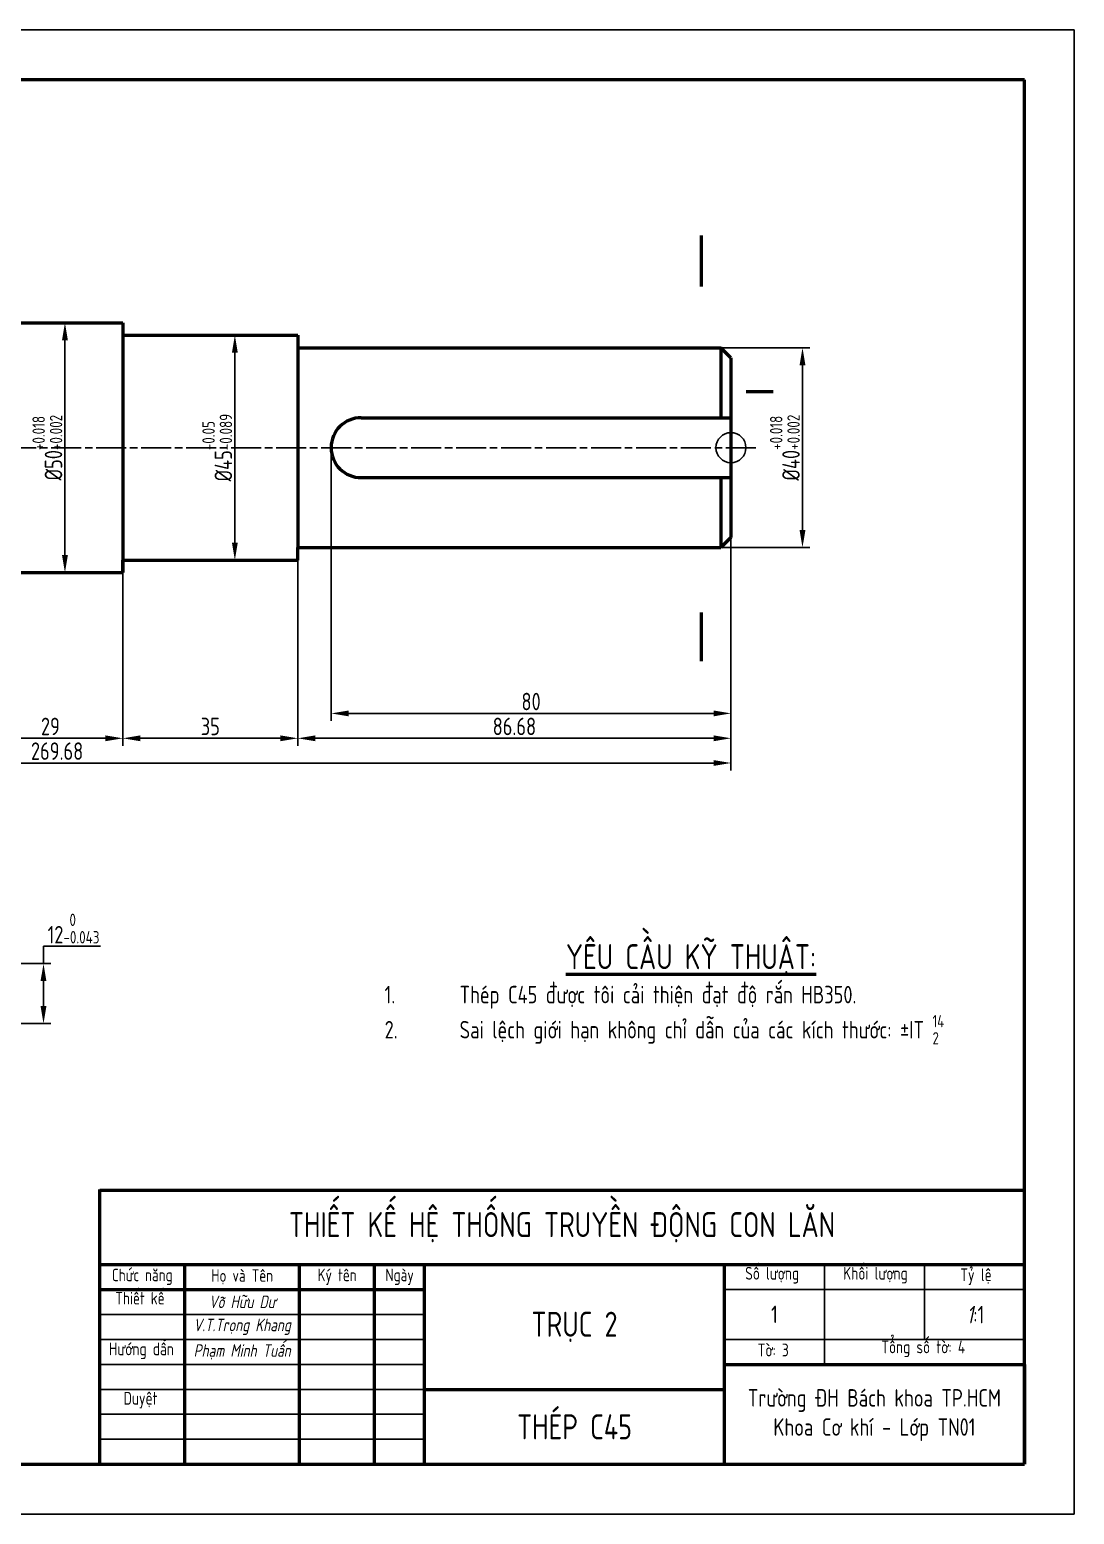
# Model space of a CAD drawing. Header units: millimetres. Extents: x -1651 to -1231, y -4335 to -4038.
# Drawn here: x -1440.2 to -1231.2, y -4334.6 to -4037.6 of the extents above; entities that cross this region are included whole.
import ezdxf

# ---------------------------------------------------------------- set-up
doc = ezdxf.new("R2010")
doc.units = ezdxf.units.MM
doc.header["$LTSCALE"] = 0.5
doc.linetypes.add('AM_ISO08W050', pattern=[18, 12, -1.5, 3, -1.5])
for name, color, linetype, lineweight in [('A.Net Dam Co Ban', 7, 'Continuous', 50), ('AM_0', 7, 'Continuous', 50), ('AM_4', 3, 'Continuous', 25), ('AM_7', 4, 'AM_ISO08W050', 25), ('duong_dam', 7, 'Continuous', 50), ('duong_manh', 3, 'Continuous', 25)]:
    doc.layers.add(name, color=color, linetype=linetype, lineweight=lineweight)
doc.styles.add('MyTemplate', font='tcvn+7284-2003i.ttf', dxfattribs={"width": 0.8, "height": 3.5})
doc.styles.get("Standard").update_dxf_attribs({"font": 'tcvn+7284-2003i.ttf', "width": 0.8, "height": 3.5})
doc.styles.add('TCVN', font='tcvn+7284-2003i.ttf', dxfattribs={"width": 0.8, "height": 3.5})
doc.dimstyles.new('MyTemplate', dxfattribs={"dimtxt": 3.5, "dimasz": 3.5, "dimexe": 1.5, "dimexo": 0, "dimtad": 1, "dimtoh": 1, "dimdsep": 46, "dimtxsty": 'MyTemplate', "dimcen": 5, "dimclrd": 3, "dimclre": 3, "dimclrt": 1, "dimadec": 0, "dimazin": 0, "dimtfac": 1, "dimtmove": 0, "dimatfit": 3, "dimfxl": 1, "dimtfill": 1, "dimlwd": 25, "dimlwe": 25, "dimarcsym": 0})

# ---------------------------------------------------------------- blocks, each defined once
blk = doc.blocks.new('*D8')
at = {"color": 3, "lineweight": 25, "transparency": 16777216}
for p, q in [((-1435.54, -4096.17), (-1431.63, -4096.17)), ((-1433.13, -4099.67), (-1433.13, -4142.67)), ((-1435.54, -4146.17), (-1431.63, -4146.17))]:
    blk.add_line(p, q, dxfattribs=at)
at = {"color": 3, "transparency": 16777216}
for points in [[(-1433.71, -4099.67), (-1432.54, -4099.67), (-1433.13, -4096.17)], [(-1433.71, -4142.67), (-1432.54, -4142.67), (-1433.13, -4146.17)]]:
    blk.add_solid(points, dxfattribs=at)
at = {"layer": 'Defpoints', "color": 0, "transparency": 16777216}
for p in [(-1435.54, -4096.17), (-1435.54, -4146.17), (-1433.13, -4146.17)]:
    blk.add_point(p, dxfattribs=at)
at = {"color": 1, "transparency": 16777216, "insert": (-1436.65, -4121.17), "char_height": 3.5, "attachment_point": 5, "rotation": 90, "style": 'MyTemplate', "bg_fill": 3, "box_fill_scale": 1.1, "bg_fill_color": 256, "bg_fill_true_color": 13158600, "bg_fill_transparency": 0}
blk.add_mtext('%%c50{}{\\H0.71x;\\C3;\\S+0.018^ +0.002;}', dxfattribs=at)
blk = doc.blocks.new('*D9')
at = {"color": 3, "lineweight": 25, "transparency": 16777216}
for p, q in [((-1404.04, -4098.67), (-1397.63, -4098.67)), ((-1399.13, -4102.17), (-1399.13, -4140.17)), ((-1404.04, -4143.67), (-1397.63, -4143.67))]:
    blk.add_line(p, q, dxfattribs=at)
at = {"color": 3, "transparency": 16777216}
for points in [[(-1399.72, -4102.17), (-1398.55, -4102.17), (-1399.13, -4098.67)], [(-1399.72, -4140.17), (-1398.55, -4140.17), (-1399.13, -4143.67)]]:
    blk.add_solid(points, dxfattribs=at)
at = {"layer": 'Defpoints', "color": 0, "transparency": 16777216}
for p in [(-1404.04, -4098.67), (-1404.04, -4143.67), (-1399.13, -4143.67)]:
    blk.add_point(p, dxfattribs=at)
at = {"color": 1, "transparency": 16777216, "insert": (-1402.66, -4121.17), "char_height": 3.5, "attachment_point": 5, "rotation": 90, "style": 'MyTemplate', "bg_fill": 3, "box_fill_scale": 1.1, "bg_fill_color": 256, "bg_fill_true_color": 13158600, "bg_fill_transparency": 0}
blk.add_mtext('%%c45{}{\\H0.71x;\\C3;\\S-0.05^ -0.089;}', dxfattribs=at)
blk = doc.blocks.new('*D10')
at = {"color": 3, "lineweight": 25, "transparency": 16777216}
for p, q in [((-1301.86, -4101.17), (-1284.06, -4101.17)), ((-1285.56, -4104.67), (-1285.56, -4137.67)), ((-1301.86, -4141.17), (-1284.06, -4141.17))]:
    blk.add_line(p, q, dxfattribs=at)
at = {"color": 3, "transparency": 16777216}
for points in [[(-1286.14, -4104.67), (-1284.97, -4104.67), (-1285.56, -4101.17)], [(-1286.14, -4137.67), (-1284.97, -4137.67), (-1285.56, -4141.17)]]:
    blk.add_solid(points, dxfattribs=at)
at = {"layer": 'Defpoints', "color": 0, "transparency": 16777216}
for p in [(-1301.86, -4101.17), (-1301.86, -4141.17), (-1285.56, -4141.17)]:
    blk.add_point(p, dxfattribs=at)
at = {"color": 1, "transparency": 16777216, "insert": (-1289.08, -4121.17), "char_height": 3.5, "attachment_point": 5, "rotation": 90, "style": 'MyTemplate', "bg_fill": 3, "box_fill_scale": 1.1, "bg_fill_color": 256, "bg_fill_true_color": 13158600, "bg_fill_transparency": 0}
blk.add_mtext('%%c40{}{\\H0.71x;\\C3;\\S+0.018^ +0.002;}', dxfattribs=at)
blk = doc.blocks.new('*D11')
at = {"color": 3, "lineweight": 25, "transparency": 16777216}
for p, q in [((-1299.86, -4139.17), (-1299.86, -4180.81)), ((-1386.54, -4141.17), (-1386.54, -4180.81)), ((-1383.04, -4179.31), (-1303.36, -4179.31))]:
    blk.add_line(p, q, dxfattribs=at)
at = {"color": 3, "transparency": 16777216}
for points in [[(-1383.04, -4178.73), (-1383.04, -4179.9), (-1386.54, -4179.31)], [(-1303.36, -4178.73), (-1303.36, -4179.9), (-1299.86, -4179.31)]]:
    blk.add_solid(points, dxfattribs=at)
at = {"layer": 'Defpoints', "color": 0, "transparency": 16777216}
for p in [(-1299.86, -4139.17), (-1386.54, -4141.17), (-1299.86, -4179.31)]:
    blk.add_point(p, dxfattribs=at)
at = {"color": 1, "transparency": 16777216, "insert": (-1343.2, -4176.94), "char_height": 3.5, "attachment_point": 5, "style": 'MyTemplate', "bg_fill": 3, "box_fill_scale": 1.1, "bg_fill_color": 256, "bg_fill_true_color": 13158600, "bg_fill_transparency": 0}
blk.add_mtext('86.68', dxfattribs=at)
blk = doc.blocks.new('*D12')
at = {"color": 3, "lineweight": 25, "transparency": 16777216}
for p, q in [((-1421.54, -4143.67), (-1421.54, -4180.81)), ((-1386.54, -4143.67), (-1386.54, -4180.81)), ((-1418.04, -4179.31), (-1390.04, -4179.31))]:
    blk.add_line(p, q, dxfattribs=at)
at = {"color": 3, "transparency": 16777216}
for points in [[(-1418.04, -4178.73), (-1418.04, -4179.9), (-1421.54, -4179.31)], [(-1390.04, -4178.73), (-1390.04, -4179.9), (-1386.54, -4179.31)]]:
    blk.add_solid(points, dxfattribs=at)
at = {"layer": 'Defpoints', "color": 0, "transparency": 16777216}
for p in [(-1421.54, -4143.67), (-1386.54, -4143.67), (-1386.54, -4179.31)]:
    blk.add_point(p, dxfattribs=at)
at = {"color": 1, "transparency": 16777216, "insert": (-1404.04, -4176.94), "char_height": 3.5, "attachment_point": 5, "style": 'MyTemplate', "bg_fill": 3, "box_fill_scale": 1.1, "bg_fill_color": 256, "bg_fill_true_color": 13158600, "bg_fill_transparency": 0}
blk.add_mtext('35', dxfattribs=at)
blk = doc.blocks.new('*D21')
at = {"color": 3, "lineweight": 25, "transparency": 16777216}
for p, q in [((-1437.42, -4224.39), (-1437.42, -4220.89)), ((-1437.42, -4220.89), (-1426.01, -4220.89)), ((-1444.31, -4224.39), (-1435.92, -4224.39)), ((-1437.42, -4232.89), (-1437.42, -4227.89)), ((-1444.31, -4236.39), (-1435.92, -4236.39))]:
    blk.add_line(p, q, dxfattribs=at)
at = {"color": 3, "transparency": 16777216}
for points in [[(-1438.01, -4227.89), (-1436.84, -4227.89), (-1437.42, -4224.39)], [(-1438.01, -4232.89), (-1436.84, -4232.89), (-1437.42, -4236.39)]]:
    blk.add_solid(points, dxfattribs=at)
at = {"layer": 'Defpoints', "color": 0, "transparency": 16777216}
for p in [(-1444.31, -4224.39), (-1437.42, -4224.39), (-1444.31, -4236.39)]:
    blk.add_point(p, dxfattribs=at)
at = {"color": 1, "transparency": 16777216, "insert": (-1431.41, -4217.37), "char_height": 3.5, "attachment_point": 5, "style": 'MyTemplate', "bg_fill": 3, "box_fill_scale": 1.1, "bg_fill_color": 256, "bg_fill_true_color": 13158600, "bg_fill_transparency": 0}
blk.add_mtext('12{}{\\H0.71x;\\C3;\\S 0^ -0.043;}', dxfattribs=at)
blk = doc.blocks.new('*D29')
at = {"layer": 'AM_0', "color": 3, "lineweight": 25, "transparency": 16777216}
for p, q in [((-1379.86, -4121.17), (-1379.86, -4175.83)), ((-1299.86, -4121.17), (-1299.86, -4175.83)), ((-1376.36, -4174.33), (-1303.36, -4174.33))]:
    blk.add_line(p, q, dxfattribs=at)
at = {"layer": 'AM_0', "color": 3, "transparency": 16777216}
for points in [[(-1376.36, -4173.75), (-1376.36, -4174.92), (-1379.86, -4174.33)], [(-1303.36, -4173.75), (-1303.36, -4174.92), (-1299.86, -4174.33)]]:
    blk.add_solid(points, dxfattribs=at)
at = {"layer": 'Defpoints', "color": 0, "transparency": 16777216}
for p in [(-1379.86, -4121.17), (-1299.86, -4121.17), (-1299.86, -4174.33)]:
    blk.add_point(p, dxfattribs=at)
at = {"layer": 'AM_0', "color": 1, "transparency": 16777216, "insert": (-1339.86, -4171.96), "char_height": 3.5, "attachment_point": 5, "style": 'MyTemplate', "bg_fill": 3, "box_fill_scale": 1.1, "bg_fill_color": 256, "bg_fill_true_color": 13158600, "bg_fill_transparency": 0}
blk.add_mtext('80', dxfattribs=at)
blk = doc.blocks.new('*D30')
at = {"layer": 'AM_0', "color": 3, "lineweight": 25, "transparency": 16777216}
for p, q in [((-1450.54, -4146.17), (-1450.54, -4180.81)), ((-1421.54, -4146.17), (-1421.54, -4180.81)), ((-1447.04, -4179.31), (-1425.04, -4179.31))]:
    blk.add_line(p, q, dxfattribs=at)
at = {"layer": 'AM_0', "color": 3, "transparency": 16777216}
for points in [[(-1447.04, -4178.73), (-1447.04, -4179.9), (-1450.54, -4179.31)], [(-1425.04, -4178.73), (-1425.04, -4179.9), (-1421.54, -4179.31)]]:
    blk.add_solid(points, dxfattribs=at)
at = {"layer": 'Defpoints', "color": 0, "transparency": 16777216}
for p in [(-1450.54, -4146.17), (-1421.54, -4146.17), (-1421.54, -4179.31)]:
    blk.add_point(p, dxfattribs=at)
at = {"layer": 'AM_0', "color": 1, "transparency": 16777216, "insert": (-1436.04, -4176.94), "char_height": 3.5, "attachment_point": 5, "style": 'MyTemplate', "bg_fill": 3, "box_fill_scale": 1.1, "bg_fill_color": 256, "bg_fill_true_color": 13158600, "bg_fill_transparency": 0}
blk.add_mtext('29', dxfattribs=at)
blk = doc.blocks.new('*D32')
at = {"layer": 'AM_0', "color": 3, "lineweight": 25, "transparency": 16777216}
for p, q in [((-1299.86, -4137.55), (-1299.86, -4185.76)), ((-1569.54, -4142.55), (-1569.54, -4185.76)), ((-1566.04, -4184.26), (-1303.36, -4184.26))]:
    blk.add_line(p, q, dxfattribs=at)
at = {"layer": 'AM_0', "color": 3, "transparency": 16777216}
for points in [[(-1566.04, -4183.67), (-1566.04, -4184.84), (-1569.54, -4184.26)], [(-1303.36, -4183.67), (-1303.36, -4184.84), (-1299.86, -4184.26)]]:
    blk.add_solid(points, dxfattribs=at)
at = {"layer": 'Defpoints', "color": 0, "transparency": 16777216}
for p in [(-1299.86, -4137.55), (-1569.54, -4142.55), (-1299.86, -4184.26)]:
    blk.add_point(p, dxfattribs=at)
at = {"layer": 'AM_0', "color": 1, "transparency": 16777216, "insert": (-1434.7, -4181.88), "char_height": 3.5, "attachment_point": 5, "style": 'MyTemplate', "bg_fill": 3, "box_fill_scale": 1.1, "bg_fill_color": 256, "bg_fill_true_color": 13158600, "bg_fill_transparency": 0}
blk.add_mtext('269.68', dxfattribs=at)

msp = doc.modelspace()

# ---------------------------------------------------------------- linework, layer by layer
at = {"layer": 'A.Net Dam Co Ban', "lineweight": 50}
msp.add_line((-1426.167, -4324.555), (-1426.167, -4269.717), dxfattribs=at)
at = {"layer": 'AM_0'}
for p, q in [((-1241.167, -4047.555), (-1631.167, -4047.555)), ((-1241.167, -4324.555), (-1241.167, -4047.555)), ((-1305.856, -4078.742), (-1305.856, -4088.922)), ((-1450.545, -4096.173), (-1421.545, -4096.173)), ((-1421.545, -4096.173), (-1421.545, -4146.173)), ((-1421.545, -4098.673), (-1386.545, -4098.673)), ((-1386.545, -4098.673), (-1386.545, -4101.173)), ((-1386.545, -4101.173), (-1301.865, -4101.173)), ((-1386.545, -4101.173), (-1386.545, -4141.173)), ((-1301.865, -4101.173), (-1301.865, -4115.173)), ((-1299.865, -4103.173), (-1301.865, -4101.173)), ((-1299.865, -4103.173), (-1299.865, -4139.173)), ((-1301.865, -4127.173), (-1301.865, -4141.173)), ((-1299.865, -4139.173), (-1301.865, -4141.173)), ((-1386.545, -4143.673), (-1386.545, -4141.173)), ((-1386.545, -4141.173), (-1301.865, -4141.173)), ((-1421.545, -4146.173), (-1421.545, -4143.673)), ((-1421.545, -4143.673), (-1386.545, -4143.673)), ((-1450.545, -4146.173), (-1421.545, -4146.173)), ((-1426.167, -4269.717), (-1241.167, -4269.717)), ((-1241.167, -4304.555), (-1241.167, -4324.555)), ((-1631.167, -4324.555), (-1241.167, -4324.555))]:
    msp.add_line(p, q, dxfattribs=at)
msp.add_arc((-1373.865, -4121.173), 6, 90, 270, dxfattribs=at)
at = {"layer": 'AM_4'}
for p, q in [((-1231.167, -4037.555), (-1651.167, -4037.555)), ((-1231.167, -4334.555), (-1231.167, -4037.555)), ((-1651.167, -4334.555), (-1231.167, -4334.555))]:
    msp.add_line(p, q, dxfattribs=at)
at = {"layer": 'duong_dam'}
for p, q in [((-1426.167, -4324.555), (-1426.167, -4269.555)), ((-1426.167, -4284.555), (-1241.167, -4284.555)), ((-1409.167, -4324.555), (-1409.167, -4284.555)), ((-1386.167, -4324.555), (-1386.167, -4284.555)), ((-1371.167, -4324.555), (-1371.167, -4284.555)), ((-1361.167, -4324.555), (-1361.167, -4284.555)), ((-1301.167, -4324.555), (-1301.167, -4284.555)), ((-1426.167, -4289.555), (-1361.167, -4289.555)), ((-1301.167, -4304.555), (-1241.167, -4304.555)), ((-1361.167, -4309.555), (-1301.167, -4309.555))]:
    msp.add_line(p, q, dxfattribs=at)
at = {"layer": 'duong_manh'}
for p, q in [((-1281.167, -4304.555), (-1281.167, -4284.555)), ((-1261.167, -4284.555), (-1261.167, -4299.555)), ((-1301.167, -4289.555), (-1241.167, -4289.555)), ((-1301.167, -4299.555), (-1241.167, -4299.555))]:
    msp.add_line(p, q, dxfattribs=at)
at = {"layer": 'duong_manh', "lineweight": 25}
for p, q in [((-1426.167, -4294.555), (-1361.167, -4294.555)), ((-1426.167, -4299.555), (-1361.167, -4299.555)), ((-1426.167, -4304.555), (-1361.167, -4304.555)), ((-1426.167, -4309.555), (-1361.167, -4309.555)), ((-1426.167, -4314.555), (-1361.167, -4314.555)), ((-1426.167, -4319.555), (-1361.167, -4319.555))]:
    msp.add_line(p, q, dxfattribs=at)

# ---------------------------------------------------------------- texts
at = {"char_height": 2.5, "attachment_point": 5}
for s, insert in [('{\\fTCVN 7284|b0|i1|c0|p34;Võ Hữu Dư}', (-1397.667, -4292.055)), ('{\\fTCVN 7284|b0|i1|c0|p34;V.T.Trọng Khang}', (-1397.667, -4297.055)), ('{\\fTCVN 7284|b0|i1|c0|p34;Phạm Minh Tuấn}', (-1397.667, -4302.055))]:
    msp.add_mtext_dynamic_manual_height_columns(s, width=23, gutter_width=17.5, heights=[0], dxfattribs=dict(at, insert=insert))
at = {"char_height": 5, "attachment_point": 5, "style": 'MyTemplate'}
for s, insert in [('TRỤC 2', (-1331.167, -4297.055)), ('THÉP C45', (-1331.167, -4317.055))]:
    msp.add_mtext_dynamic_manual_height_columns(s, width=60, gutter_width=17.5, heights=[0], dxfattribs=dict(at, insert=insert))
at = {"layer": 'AM_0', "style": 'MyTemplate'}
for s, width, insert, char_height, attachment_point in [('\\A1;                 {\\LYÊU CẦU KỸ THUẬT:\\P\\pi-15,l20,t20;\\H0.7x;\\l1.^IThép C45 được tôi cải thiện đạt độ rắn HB350.\\P2.^ISai lệch giới hạn không chỉ dẫn của các kích thước: ±IT \\H0.7x;\\S14^ 2;}', 138.98316, (-1374.171, -4220.504), 5, 1), ('THIẾT KẾ HỆ THỐNG TRUYỀN ĐỘNG CON LĂN', 185, (-1333.667, -4277.136), 5, 5), ('Chức năng', 17, (-1417.667, -4287.055), 2.5, 5), ('Họ và Tên', 23, (-1397.667, -4287.055), 2.5, 5), ('Ký tên', 15, (-1378.667, -4287.055), 2.5, 5), ('Ngày', 10, (-1366.167, -4287.055), 2.5, 5)]:
    msp.add_mtext_dynamic_manual_height_columns(s, width=width, gutter_width=17.5, heights=[0], dxfattribs=dict(at, insert=insert, char_height=char_height, attachment_point=attachment_point))
at = {"layer": 'duong_dam'}
for s, width, gutter_width, heights, insert, char_height, attachment_point in [('\\pi3.12675;Số lượng', 17.29105, 14.871, [0], (-1300.155, -4285.064), 2.54927, 1), ('\\pi2.04292;Khối lượng', 17.29105, 14.871, [0], (-1279.466, -4285.062), 2.54927, 1), ('\\pi5.54623;Tỷ lệ', 17.29105, 14.871, [0], (-1259.518, -4285.356), 2.54927, 1), ('\\pi3.36522;Thiết kế', 17.29105, 14.871, [0], (-1426.403, -4290.067), 2.5, 1), ('\\pi2.07691;Hướng dẫn', 17.29105, 14.871, [0], (-1426.403, -4300.193), 2.54927, 1), ('\\pi5.63353;Tờ: 3', 17.29105, 14.871, [0], (-1300.155, -4300.412), 2.54927, 1), ('\\pi11.3938;Tổng số tờ: 4', 39.92796, 14.871, [3.483], (-1281.167, -4299.796), 2.54927, 1), ('Trường ĐH Bách khoa TP.HCM\\PKhoa Cơ khí - Lớp TN01', 78.38285, 17.5, [0], (-1271.167, -4314.707), 3.5, 5), ('\\pi4.99235;Duyệt', 17.29105, 14.871, [0], (-1426.403, -4310.068), 2.54927, 1)]:
    msp.add_mtext_dynamic_manual_height_columns(s, width=width, gutter_width=gutter_width, heights=heights, dxfattribs=dict(at, insert=insert, char_height=char_height, attachment_point=attachment_point))
at = {"layer": 'duong_dam', "insert": (-1291.167, -4294.555), "char_height": 3.5, "attachment_point": 5, "style": 'TCVN'}
msp.add_mtext_dynamic_manual_height_columns('1', width=20, gutter_width=17.5, heights=[0], dxfattribs=at)
at = {"layer": 'duong_dam', "insert": (-1250.949, -4294.609), "char_height": 3.5, "width": 9.0382, "attachment_point": 5, "style": 'TCVN'}
msp.add_mtext('{\\fTCVN 7284|b0|i1|c163|p34;1}:1', dxfattribs=at)

# ---------------------------------------------------------------- dimensions: what is measured, and where the dimension line sits
dim = msp.add_linear_dim(base=(-1437.422, -4224.393), p1=(-1444.306, -4236.393), p2=(-1444.306, -4224.393), angle=90, text='<>{}{\\H0.71x;\\C3;\\S 0^ -0.043;}', dimstyle='MyTemplate', override={"dimtp": 0, "dimtm": 0.043, "dimtdec": 3, "dimtzin": 8})
dim.commit()
dim.dimension.update_dxf_attribs({"geometry": '*D21', "text_midpoint": (-1431.406, -4217.369)})

# ---------------------------------------------------------------- next in the draw order: dimensions: what is measured, and where the dimension line sits
for base, p1, p2, text, override, picture, middle in [((-1433.127, -4146.173), (-1435.545, -4096.173), (-1435.545, -4146.173), '%%c<>{}{\\H0.71x;\\C3;\\S+0.018^ +0.002;}', {"dimtp": 0.018, "dimtm": -0.002, "dimtdec": 3, "dimtzin": 8}, '*D8', (-1436.651, -4121.173)), ((-1399.132, -4143.673), (-1404.045, -4098.673), (-1404.045, -4143.673), '%%c<>{}{\\H0.71x;\\C3;\\S-0.05^ -0.089;}', {"dimtp": -0.05, "dimtm": 0.089, "dimtdec": 3, "dimtzin": 8}, '*D9', (-1402.656, -4121.173)), ((-1285.556, -4141.173), (-1301.865, -4101.173), (-1301.865, -4141.173), '%%c<>{}{\\H0.71x;\\C3;\\S+0.018^ +0.002;}', {"dimtp": 0.018, "dimtm": -0.002, "dimtdec": 3, "dimtzin": 8}, '*D10', (-1289.08, -4121.173))]:
    dim = msp.add_linear_dim(base=base, p1=p1, p2=p2, angle=90, text=text, dimstyle='MyTemplate', override=override)
    dim.commit()
    dim.dimension.update_dxf_attribs({"geometry": picture, "text_midpoint": middle})

# ---------------------------------------------------------------- next in the draw order: linework, layer by layer
at = {"layer": 'AM_0'}
for p, q in [((-1296.84, -4109.919), (-1291.426, -4109.919)), ((-1373.865, -4115.173), (-1299.865, -4115.173)), ((-1373.865, -4127.173), (-1299.865, -4127.173))]:
    msp.add_line(p, q, dxfattribs=at)
at = {"layer": 'AM_7'}
msp.add_line((-1294.865, -4121.173), (-1572.545, -4121.173), dxfattribs=at)

# ---------------------------------------------------------------- next in the draw order: dimensions: what is measured, and where the dimension line sits
dim = msp.add_linear_dim(base=(-1299.865, -4179.314), p1=(-1386.545, -4141.173), p2=(-1299.865, -4139.173), dimstyle='MyTemplate')
dim.commit()
dim.dimension.update_dxf_attribs({"geometry": '*D11', "text_midpoint": (-1343.205, -4179.314), "dimtype": 160})

# ---------------------------------------------------------------- next in the draw order: dimensions: what is measured, and where the dimension line sits
dim = msp.add_linear_dim(base=(-1386.545, -4179.314), p1=(-1421.545, -4143.673), p2=(-1386.545, -4143.673), dimstyle='MyTemplate')
dim.commit()
dim.dimension.update_dxf_attribs({"geometry": '*D12', "text_midpoint": (-1404.045, -4179.314), "dimtype": 160})
at = {"layer": 'AM_0'}
dim = msp.add_linear_dim(base=(-1299.865, -4174.332), p1=(-1379.865, -4121.173), p2=(-1299.865, -4121.173), dimstyle='MyTemplate', dxfattribs=at)
dim.commit()
dim.dimension.update_dxf_attribs({"geometry": '*D29', "text_midpoint": (-1339.865, -4171.957)})

# ---------------------------------------------------------------- next in the draw order: linework, layer by layer
at = {"layer": 'AM_4'}
msp.add_circle((-1299.865, -4121.173), 3, dxfattribs=at)

# ---------------------------------------------------------------- next in the draw order: dimensions: what is measured, and where the dimension line sits
at = {"layer": 'AM_0'}
dim = msp.add_linear_dim(base=(-1421.545, -4179.313), p1=(-1450.545, -4146.173), p2=(-1421.545, -4146.173), dimstyle='MyTemplate', dxfattribs=at)
dim.commit()
dim.dimension.update_dxf_attribs({"geometry": '*D30', "text_midpoint": (-1436.045, -4176.938)})

# ---------------------------------------------------------------- next in the draw order: dimensions: what is measured, and where the dimension line sits
dim = msp.add_linear_dim(base=(-1299.865, -4184.257), p1=(-1569.545, -4142.55), p2=(-1299.865, -4137.55), dimstyle='MyTemplate', dxfattribs=at)
dim.commit()
dim.dimension.update_dxf_attribs({"geometry": '*D32', "text_midpoint": (-1434.705, -4181.882)})

# ---------------------------------------------------------------- next in the draw order: linework, layer by layer
msp.add_line((-1305.855, -4154.155), (-1305.855, -4163.895), dxfattribs=at)

doc.saveas('drawing.dxf')
